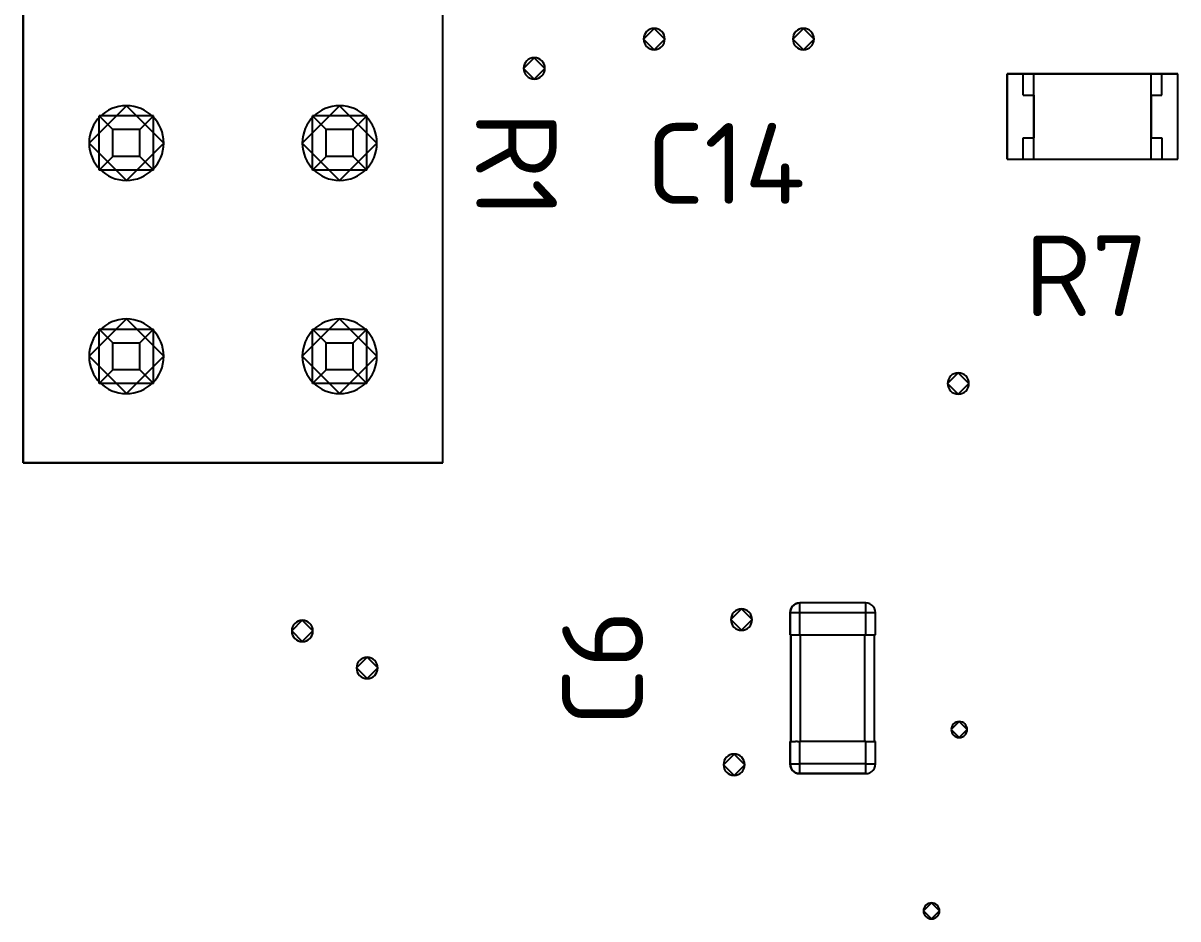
# Model space of a CAD drawing. Header units: inches. Extents: x 5 to 589, y -420 to -5.
# Drawn here: x 99.65 to 121.31, y -122.46 to -105.65 of the extents above; entities that cross this region are included whole.
import ezdxf

# ---------------------------------------------------------------- set-up
doc = ezdxf.new("R2010")
doc.units = ezdxf.units.IN
doc.header["$MEASUREMENT"] = 0
doc.styles.add('ISOCPEUR0', font='isocpeur.ttf', dxfattribs={"height": 2.87999})

msp = doc.modelspace()

# ---------------------------------------------------------------- linework, layer by layer
at = {"color": 7, "true_color": 0xffffff}
for p, q in [((99.645, -101.904), (99.645, -113.904)), ((99.645, -113.904), (99.645, -101.904)), ((107.519, -113.904), (107.519, -101.904)), ((107.519, -113.904), (107.519, -101.904)), ((118.107, -106.604), (118.107, -108.204)), ((118.407, -106.604), (118.107, -106.604)), ((118.107, -108.204), (118.107, -106.604)), ((118.107, -106.604), (118.407, -106.604)), ((118.607, -106.604), (118.407, -106.604)), ((118.407, -106.604), (121.007, -106.604)), ((118.407, -107.004), (118.407, -106.604)), ((120.807, -106.604), (118.607, -106.604)), ((118.607, -106.604), (120.807, -106.604)), ((118.607, -108.204), (118.607, -106.604)), ((121.007, -106.604), (120.807, -106.604)), ((120.807, -108.204), (120.807, -106.604)), ((121.307, -106.604), (121.007, -106.604)), ((121.007, -107.004), (121.007, -106.604)), ((121.007, -106.604), (121.307, -106.604)), ((121.307, -108.204), (121.307, -106.604)), ((121.307, -108.204), (121.307, -106.604)), ((118.407, -107.004), (118.607, -107.004)), ((118.607, -107.004), (118.607, -107.804)), ((120.807, -107.004), (121.007, -107.004)), ((120.807, -107.004), (120.807, -107.804)), ((101.075, -108.412), (101.075, -107.396)), ((101.329, -107.65), (101.075, -107.396)), ((102.091, -107.396), (101.075, -107.396)), ((101.837, -107.65), (102.091, -107.396)), ((102.091, -108.412), (102.091, -107.396)), ((105.329, -107.65), (105.075, -107.396)), ((106.091, -107.396), (105.075, -107.396)), ((105.075, -108.412), (105.075, -107.396)), ((105.837, -107.65), (106.091, -107.396)), ((106.091, -108.412), (106.091, -107.396)), ((101.329, -108.158), (101.329, -107.65)), ((101.837, -107.65), (101.329, -107.65)), ((101.837, -108.158), (101.837, -107.65)), ((105.329, -108.158), (105.329, -107.65)), ((105.837, -107.65), (105.329, -107.65)), ((105.837, -108.158), (105.837, -107.65)), ((118.407, -107.804), (118.607, -107.804)), ((118.407, -108.204), (118.407, -107.804)), ((120.807, -107.804), (121.007, -107.804)), ((121.007, -107.804), (121.007, -108.204)), ((101.075, -108.412), (101.329, -108.158)), ((101.837, -108.158), (101.329, -108.158)), ((102.091, -108.412), (101.837, -108.158)), ((105.075, -108.412), (105.329, -108.158)), ((105.837, -108.158), (105.329, -108.158)), ((106.091, -108.412), (105.837, -108.158)), ((118.107, -108.204), (118.407, -108.204)), ((118.107, -108.204), (118.407, -108.204)), ((118.407, -108.204), (118.607, -108.204)), ((118.407, -108.204), (121.007, -108.204)), ((118.607, -108.204), (120.807, -108.204)), ((118.607, -108.204), (120.807, -108.204)), ((120.807, -108.204), (121.007, -108.204)), ((121.007, -108.204), (121.307, -108.204)), ((121.007, -108.204), (121.307, -108.204)), ((102.091, -108.412), (101.075, -108.412)), ((106.091, -108.412), (105.075, -108.412)), ((101.075, -112.412), (101.075, -111.396)), ((101.329, -111.65), (101.075, -111.396)), ((101.075, -111.396), (102.091, -111.396)), ((101.837, -111.65), (102.091, -111.396)), ((102.091, -112.412), (102.091, -111.396)), ((105.329, -111.65), (105.075, -111.396)), ((105.075, -111.396), (106.091, -111.396)), ((105.075, -112.412), (105.075, -111.396)), ((105.837, -111.65), (106.091, -111.396)), ((106.091, -112.412), (106.091, -111.396)), ((101.329, -112.158), (101.329, -111.65)), ((101.329, -111.65), (101.837, -111.65)), ((101.837, -112.158), (101.837, -111.65)), ((105.329, -111.65), (105.837, -111.65)), ((105.329, -112.158), (105.329, -111.65)), ((105.837, -112.158), (105.837, -111.65)), ((101.075, -112.412), (101.329, -112.158)), ((101.837, -112.158), (101.329, -112.158)), ((102.091, -112.412), (101.837, -112.158)), ((105.075, -112.412), (105.329, -112.158)), ((105.837, -112.158), (105.329, -112.158)), ((106.091, -112.412), (105.837, -112.158)), ((102.091, -112.412), (101.075, -112.412)), ((106.091, -112.412), (105.075, -112.412)), ((99.645, -113.904), (107.519, -113.904)), ((107.519, -113.904), (99.645, -113.904)), ((114.173, -116.536), (114.135, -116.548)), ((114.135, -116.548), (114.173, -116.536)), ((114.213, -116.53), (114.173, -116.536)), ((114.173, -116.536), (114.213, -116.53)), ((115.453, -116.53), (114.213, -116.53)), ((115.453, -116.53), (114.213, -116.53)), ((114.213, -116.536), (114.213, -116.53)), ((114.213, -116.548), (114.213, -116.536)), ((115.493, -116.536), (115.453, -116.53)), ((115.493, -116.536), (115.453, -116.53)), ((115.453, -116.536), (115.453, -116.53)), ((115.453, -116.548), (115.453, -116.536)), ((115.531, -116.548), (115.493, -116.536)), ((115.531, -116.548), (115.493, -116.536)), ((114.037, -116.67), (114.033, -116.71)), ((114.033, -116.71), (114.037, -116.67)), ((114.033, -116.71), (114.033, -117.13)), ((114.033, -117.13), (114.033, -116.71)), ((114.033, -116.71), (114.037, -116.71)), ((114.051, -116.632), (114.037, -116.67)), ((114.037, -116.67), (114.051, -116.632)), ((114.037, -116.71), (114.051, -116.71)), ((114.073, -116.598), (114.051, -116.632)), ((114.051, -116.632), (114.073, -116.598)), ((114.051, -116.71), (114.073, -116.71)), ((114.101, -116.57), (114.073, -116.598)), ((114.073, -116.598), (114.101, -116.57)), ((114.073, -116.71), (114.101, -116.71)), ((114.135, -116.548), (114.101, -116.57)), ((114.101, -116.57), (114.135, -116.548)), ((114.101, -116.71), (114.135, -116.71)), ((114.135, -116.71), (114.173, -116.71)), ((114.173, -116.71), (114.213, -116.71)), ((114.213, -116.57), (114.213, -116.548)), ((114.213, -116.598), (114.213, -116.57)), ((114.213, -116.632), (114.213, -116.598)), ((114.213, -116.67), (114.213, -116.632)), ((114.213, -116.71), (114.213, -116.67)), ((114.213, -117.13), (114.213, -116.71)), ((114.213, -116.71), (115.453, -116.71)), ((115.453, -116.57), (115.453, -116.548)), ((115.453, -116.598), (115.453, -116.57)), ((115.453, -116.632), (115.453, -116.598)), ((115.453, -116.67), (115.453, -116.632)), ((115.453, -116.71), (115.453, -116.67)), ((115.453, -117.13), (115.453, -116.71)), ((115.453, -116.71), (115.493, -116.71)), ((115.493, -116.71), (115.531, -116.71)), ((115.565, -116.57), (115.531, -116.548)), ((115.565, -116.57), (115.531, -116.548)), ((115.531, -116.71), (115.565, -116.71)), ((115.593, -116.598), (115.565, -116.57)), ((115.593, -116.598), (115.565, -116.57)), ((115.565, -116.71), (115.593, -116.71)), ((115.615, -116.632), (115.593, -116.598)), ((115.615, -116.632), (115.593, -116.598)), ((115.593, -116.71), (115.615, -116.71)), ((115.629, -116.67), (115.615, -116.632)), ((115.629, -116.67), (115.615, -116.632)), ((115.615, -116.71), (115.629, -116.71)), ((115.633, -116.71), (115.629, -116.67)), ((115.633, -116.71), (115.629, -116.67)), ((115.629, -116.71), (115.633, -116.71)), ((115.633, -117.13), (115.633, -116.71)), ((115.633, -117.13), (115.633, -116.71)), ((114.033, -117.13), (114.049, -117.13)), ((114.033, -117.13), (114.037, -117.13)), ((114.037, -117.13), (114.051, -117.13)), ((114.049, -117.13), (114.049, -119.13)), ((114.049, -119.13), (114.049, -117.13)), ((114.051, -117.13), (114.073, -117.13)), ((114.073, -117.13), (114.101, -117.13)), ((114.101, -117.13), (114.135, -117.13)), ((114.135, -117.13), (114.173, -117.13)), ((114.173, -117.13), (114.213, -117.13)), ((114.213, -117.13), (115.453, -117.13)), ((114.229, -119.13), (114.229, -117.13)), ((115.437, -119.13), (115.437, -117.13)), ((115.453, -117.13), (115.493, -117.13)), ((115.493, -117.13), (115.531, -117.13)), ((115.531, -117.13), (115.565, -117.13)), ((115.565, -117.13), (115.593, -117.13)), ((115.593, -117.13), (115.615, -117.13)), ((115.615, -117.13), (115.629, -117.13)), ((115.617, -119.13), (115.617, -117.13)), ((115.617, -117.13), (115.633, -117.13)), ((115.617, -119.13), (115.617, -117.13)), ((115.629, -117.13), (115.633, -117.13)), ((114.049, -119.13), (114.033, -119.13)), ((114.033, -119.13), (114.033, -119.55)), ((114.033, -119.13), (114.037, -119.13)), ((114.033, -119.55), (114.033, -119.13)), ((114.037, -119.13), (114.051, -119.13)), ((114.051, -119.13), (114.073, -119.13)), ((114.073, -119.13), (114.101, -119.13)), ((114.101, -119.13), (114.135, -119.13)), ((114.173, -119.13), (114.135, -119.13)), ((114.173, -119.13), (114.213, -119.13)), ((115.453, -119.13), (114.213, -119.13)), ((114.213, -119.55), (114.213, -119.13)), ((115.453, -119.13), (115.493, -119.13)), ((115.453, -119.55), (115.453, -119.13)), ((115.493, -119.13), (115.531, -119.13)), ((115.531, -119.13), (115.565, -119.13)), ((115.565, -119.13), (115.593, -119.13)), ((115.593, -119.13), (115.615, -119.13)), ((115.615, -119.13), (115.629, -119.13)), ((115.633, -119.13), (115.617, -119.13)), ((115.629, -119.13), (115.633, -119.13)), ((115.633, -119.55), (115.633, -119.13)), ((115.633, -119.55), (115.633, -119.13)), ((114.033, -119.55), (114.037, -119.592)), ((114.037, -119.592), (114.033, -119.55)), ((114.033, -119.55), (114.037, -119.55)), ((114.037, -119.55), (114.051, -119.55)), ((114.051, -119.55), (114.073, -119.55)), ((114.073, -119.55), (114.101, -119.55)), ((114.101, -119.55), (114.135, -119.55)), ((114.135, -119.55), (114.173, -119.55)), ((114.173, -119.55), (114.213, -119.55)), ((114.213, -119.592), (114.213, -119.55)), ((115.453, -119.55), (114.213, -119.55)), ((115.453, -119.55), (115.493, -119.55)), ((115.453, -119.592), (115.453, -119.55)), ((115.493, -119.55), (115.531, -119.55)), ((115.531, -119.55), (115.565, -119.55)), ((115.565, -119.55), (115.593, -119.55)), ((115.593, -119.55), (115.615, -119.55)), ((115.615, -119.55), (115.629, -119.55)), ((115.629, -119.592), (115.633, -119.55)), ((115.629, -119.592), (115.633, -119.55)), ((115.629, -119.55), (115.633, -119.55)), ((114.037, -119.592), (114.051, -119.63)), ((114.051, -119.63), (114.037, -119.592)), ((114.051, -119.63), (114.073, -119.664)), ((114.073, -119.664), (114.051, -119.63)), ((114.073, -119.664), (114.101, -119.692)), ((114.101, -119.692), (114.073, -119.664)), ((114.101, -119.692), (114.135, -119.714)), ((114.135, -119.714), (114.101, -119.692)), ((114.135, -119.714), (114.173, -119.726)), ((114.173, -119.726), (114.135, -119.714)), ((114.173, -119.726), (114.213, -119.73)), ((114.213, -119.73), (114.173, -119.726)), ((114.213, -119.63), (114.213, -119.592)), ((114.213, -119.664), (114.213, -119.63)), ((114.213, -119.692), (114.213, -119.664)), ((114.213, -119.714), (114.213, -119.692)), ((114.213, -119.726), (114.213, -119.714)), ((114.213, -119.73), (114.213, -119.726)), ((114.213, -119.73), (115.453, -119.73)), ((115.453, -119.73), (114.213, -119.73)), ((115.453, -119.63), (115.453, -119.592)), ((115.453, -119.664), (115.453, -119.63)), ((115.453, -119.692), (115.453, -119.664)), ((115.453, -119.714), (115.453, -119.692)), ((115.453, -119.726), (115.453, -119.714)), ((115.453, -119.73), (115.493, -119.726)), ((115.453, -119.73), (115.493, -119.726)), ((115.453, -119.73), (115.453, -119.726)), ((115.493, -119.726), (115.531, -119.714)), ((115.493, -119.726), (115.531, -119.714)), ((115.531, -119.714), (115.565, -119.692)), ((115.531, -119.714), (115.565, -119.692)), ((115.565, -119.692), (115.593, -119.664)), ((115.565, -119.692), (115.593, -119.664)), ((115.593, -119.664), (115.615, -119.63)), ((115.593, -119.664), (115.615, -119.63)), ((115.615, -119.63), (115.629, -119.592)), ((115.615, -119.63), (115.629, -119.592))]:
    msp.add_line(p, q, dxfattribs=at)
at = {"color": 18, "true_color": 0x000000}
for p, q in [((99.645, -101.904), (99.645, -113.904)), ((99.645, -113.904), (99.645, -101.904)), ((107.519, -113.904), (107.519, -101.904)), ((107.519, -113.904), (107.519, -101.904)), ((111.483, -105.754), (111.283, -105.954)), ((111.683, -105.954), (111.483, -105.754)), ((114.283, -105.754), (114.083, -105.954)), ((114.483, -105.954), (114.283, -105.754)), ((111.283, -105.954), (111.483, -106.154)), ((111.483, -106.154), (111.683, -105.954)), ((114.083, -105.954), (114.283, -106.154)), ((114.283, -106.154), (114.483, -105.954)), ((109.233, -106.304), (109.033, -106.504)), ((109.433, -106.504), (109.233, -106.304)), ((109.033, -106.504), (109.233, -106.704)), ((109.233, -106.704), (109.433, -106.504)), ((118.107, -106.604), (118.107, -108.204)), ((118.407, -106.604), (118.107, -106.604)), ((118.107, -108.204), (118.107, -106.604)), ((118.107, -106.604), (118.407, -106.604)), ((118.607, -106.604), (118.407, -106.604)), ((118.407, -106.604), (121.007, -106.604)), ((118.407, -107.004), (118.407, -106.604)), ((120.807, -106.604), (118.607, -106.604)), ((118.607, -106.604), (120.807, -106.604)), ((118.607, -108.204), (118.607, -106.604)), ((121.007, -106.604), (120.807, -106.604)), ((120.807, -108.204), (120.807, -106.604)), ((121.307, -106.604), (121.007, -106.604)), ((121.007, -107.004), (121.007, -106.604)), ((121.007, -106.604), (121.307, -106.604)), ((121.307, -108.204), (121.307, -106.604)), ((121.307, -108.204), (121.307, -106.604)), ((118.407, -107.004), (118.607, -107.004)), ((118.607, -107.004), (118.607, -107.804)), ((120.807, -107.004), (121.007, -107.004)), ((120.807, -107.004), (120.807, -107.804)), ((101.583, -107.204), (100.883, -107.904)), ((102.283, -107.904), (101.583, -107.204)), ((105.583, -107.204), (104.883, -107.904)), ((106.283, -107.904), (105.583, -107.204)), ((101.075, -108.412), (101.075, -107.396)), ((101.329, -107.65), (101.075, -107.396)), ((102.091, -107.396), (101.075, -107.396)), ((101.837, -107.65), (102.091, -107.396)), ((102.091, -108.412), (102.091, -107.396)), ((105.329, -107.65), (105.075, -107.396)), ((106.091, -107.396), (105.075, -107.396)), ((105.075, -108.412), (105.075, -107.396)), ((105.837, -107.65), (106.091, -107.396)), ((106.091, -108.412), (106.091, -107.396)), ((101.329, -108.158), (101.329, -107.65)), ((101.837, -107.65), (101.329, -107.65)), ((101.837, -108.158), (101.837, -107.65)), ((105.329, -108.158), (105.329, -107.65)), ((105.837, -107.65), (105.329, -107.65)), ((105.837, -108.158), (105.837, -107.65)), ((118.407, -107.804), (118.607, -107.804)), ((118.407, -108.204), (118.407, -107.804)), ((120.807, -107.804), (121.007, -107.804)), ((121.007, -107.804), (121.007, -108.204)), ((100.883, -107.904), (101.583, -108.604)), ((101.583, -108.604), (102.283, -107.904)), ((104.883, -107.904), (105.583, -108.604)), ((105.583, -108.604), (106.283, -107.904)), ((101.075, -108.412), (101.329, -108.158)), ((101.837, -108.158), (101.329, -108.158)), ((102.091, -108.412), (101.837, -108.158)), ((105.075, -108.412), (105.329, -108.158)), ((105.837, -108.158), (105.329, -108.158)), ((106.091, -108.412), (105.837, -108.158)), ((118.107, -108.204), (118.407, -108.204)), ((118.107, -108.204), (118.407, -108.204)), ((118.407, -108.204), (118.607, -108.204)), ((118.407, -108.204), (121.007, -108.204)), ((118.607, -108.204), (120.807, -108.204)), ((118.607, -108.204), (120.807, -108.204)), ((120.807, -108.204), (121.007, -108.204)), ((121.007, -108.204), (121.307, -108.204)), ((121.007, -108.204), (121.307, -108.204)), ((102.091, -108.412), (101.075, -108.412)), ((106.091, -108.412), (105.075, -108.412)), ((101.583, -111.204), (100.883, -111.904)), ((102.283, -111.904), (101.583, -111.204)), ((105.583, -111.204), (104.883, -111.904)), ((106.283, -111.904), (105.583, -111.204)), ((101.075, -112.412), (101.075, -111.396)), ((101.329, -111.65), (101.075, -111.396)), ((101.075, -111.396), (102.091, -111.396)), ((101.837, -111.65), (102.091, -111.396)), ((102.091, -112.412), (102.091, -111.396)), ((105.329, -111.65), (105.075, -111.396)), ((105.075, -111.396), (106.091, -111.396)), ((105.075, -112.412), (105.075, -111.396)), ((105.837, -111.65), (106.091, -111.396)), ((106.091, -112.412), (106.091, -111.396)), ((101.329, -112.158), (101.329, -111.65)), ((101.329, -111.65), (101.837, -111.65)), ((101.837, -112.158), (101.837, -111.65)), ((105.329, -111.65), (105.837, -111.65)), ((105.329, -112.158), (105.329, -111.65)), ((105.837, -112.158), (105.837, -111.65)), ((100.883, -111.904), (101.583, -112.604)), ((101.583, -112.604), (102.283, -111.904)), ((104.883, -111.904), (105.583, -112.604)), ((105.583, -112.604), (106.283, -111.904)), ((101.075, -112.412), (101.329, -112.158)), ((101.837, -112.158), (101.329, -112.158)), ((102.091, -112.412), (101.837, -112.158)), ((105.075, -112.412), (105.329, -112.158)), ((105.837, -112.158), (105.329, -112.158)), ((106.091, -112.412), (105.837, -112.158)), ((102.091, -112.412), (101.075, -112.412)), ((106.091, -112.412), (105.075, -112.412)), ((117.187, -112.214), (116.987, -112.414)), ((116.987, -112.414), (117.187, -112.614)), ((117.387, -112.414), (117.187, -112.214)), ((117.187, -112.614), (117.387, -112.414)), ((99.645, -113.904), (107.519, -113.904)), ((107.519, -113.904), (99.645, -113.904)), ((114.173, -116.536), (114.135, -116.548)), ((114.135, -116.548), (114.173, -116.536)), ((114.213, -116.53), (114.173, -116.536)), ((114.173, -116.536), (114.213, -116.53)), ((115.453, -116.53), (114.213, -116.53)), ((115.453, -116.53), (114.213, -116.53)), ((114.213, -116.536), (114.213, -116.53)), ((114.213, -116.548), (114.213, -116.536)), ((115.493, -116.536), (115.453, -116.53)), ((115.493, -116.536), (115.453, -116.53)), ((115.453, -116.536), (115.453, -116.53)), ((115.453, -116.548), (115.453, -116.536)), ((115.531, -116.548), (115.493, -116.536)), ((115.531, -116.548), (115.493, -116.536)), ((113.121, -116.642), (112.921, -116.842)), ((113.321, -116.842), (113.121, -116.642)), ((114.037, -116.67), (114.033, -116.71)), ((114.033, -116.71), (114.037, -116.67)), ((114.033, -116.71), (114.033, -117.13)), ((114.033, -117.13), (114.033, -116.71)), ((114.033, -116.71), (114.037, -116.71)), ((114.051, -116.632), (114.037, -116.67)), ((114.037, -116.67), (114.051, -116.632)), ((114.037, -116.71), (114.051, -116.71)), ((114.073, -116.598), (114.051, -116.632)), ((114.051, -116.632), (114.073, -116.598)), ((114.051, -116.71), (114.073, -116.71)), ((114.101, -116.57), (114.073, -116.598)), ((114.073, -116.598), (114.101, -116.57)), ((114.073, -116.71), (114.101, -116.71)), ((114.135, -116.548), (114.101, -116.57)), ((114.101, -116.57), (114.135, -116.548)), ((114.101, -116.71), (114.135, -116.71)), ((114.135, -116.71), (114.173, -116.71)), ((114.173, -116.71), (114.213, -116.71)), ((114.213, -116.57), (114.213, -116.548)), ((114.213, -116.598), (114.213, -116.57)), ((114.213, -116.632), (114.213, -116.598)), ((114.213, -116.67), (114.213, -116.632)), ((114.213, -116.71), (114.213, -116.67)), ((114.213, -117.13), (114.213, -116.71)), ((114.213, -116.71), (115.453, -116.71)), ((115.453, -116.57), (115.453, -116.548)), ((115.453, -116.598), (115.453, -116.57)), ((115.453, -116.632), (115.453, -116.598)), ((115.453, -116.67), (115.453, -116.632)), ((115.453, -116.71), (115.453, -116.67)), ((115.453, -117.13), (115.453, -116.71)), ((115.453, -116.71), (115.493, -116.71)), ((115.493, -116.71), (115.531, -116.71)), ((115.565, -116.57), (115.531, -116.548)), ((115.565, -116.57), (115.531, -116.548)), ((115.531, -116.71), (115.565, -116.71)), ((115.593, -116.598), (115.565, -116.57)), ((115.593, -116.598), (115.565, -116.57)), ((115.565, -116.71), (115.593, -116.71)), ((115.615, -116.632), (115.593, -116.598)), ((115.615, -116.632), (115.593, -116.598)), ((115.593, -116.71), (115.615, -116.71)), ((115.629, -116.67), (115.615, -116.632)), ((115.629, -116.67), (115.615, -116.632)), ((115.615, -116.71), (115.629, -116.71)), ((115.633, -116.71), (115.629, -116.67)), ((115.633, -116.71), (115.629, -116.67)), ((115.629, -116.71), (115.633, -116.71)), ((115.633, -117.13), (115.633, -116.71)), ((115.633, -117.13), (115.633, -116.71)), ((104.883, -116.854), (104.683, -117.054)), ((105.083, -117.054), (104.883, -116.854)), ((112.921, -116.842), (113.121, -117.042)), ((113.121, -117.042), (113.321, -116.842)), ((104.683, -117.054), (104.883, -117.254)), ((104.883, -117.254), (105.083, -117.054)), ((114.033, -117.13), (114.049, -117.13)), ((114.033, -117.13), (114.037, -117.13)), ((114.037, -117.13), (114.051, -117.13)), ((114.049, -117.13), (114.049, -119.13)), ((114.049, -119.13), (114.049, -117.13)), ((114.051, -117.13), (114.073, -117.13)), ((114.073, -117.13), (114.101, -117.13)), ((114.101, -117.13), (114.135, -117.13)), ((114.135, -117.13), (114.173, -117.13)), ((114.173, -117.13), (114.213, -117.13)), ((114.213, -117.13), (115.453, -117.13)), ((114.229, -119.13), (114.229, -117.13)), ((115.437, -119.13), (115.437, -117.13)), ((115.453, -117.13), (115.493, -117.13)), ((115.493, -117.13), (115.531, -117.13)), ((115.531, -117.13), (115.565, -117.13)), ((115.565, -117.13), (115.593, -117.13)), ((115.593, -117.13), (115.615, -117.13)), ((115.615, -117.13), (115.629, -117.13)), ((115.617, -119.13), (115.617, -117.13)), ((115.617, -117.13), (115.633, -117.13)), ((115.617, -119.13), (115.617, -117.13)), ((115.629, -117.13), (115.633, -117.13)), ((106.099, -117.549), (105.899, -117.749)), ((106.299, -117.749), (106.099, -117.549)), ((105.899, -117.749), (106.099, -117.949)), ((106.099, -117.949), (106.299, -117.749)), ((117.206, -118.754), (117.056, -118.904)), ((117.056, -118.904), (117.206, -119.054)), ((117.356, -118.904), (117.206, -118.754)), ((117.206, -119.054), (117.356, -118.904)), ((114.049, -119.13), (114.033, -119.13)), ((114.033, -119.13), (114.033, -119.55)), ((114.033, -119.13), (114.037, -119.13)), ((114.033, -119.55), (114.033, -119.13)), ((114.037, -119.13), (114.051, -119.13)), ((114.051, -119.13), (114.073, -119.13)), ((114.073, -119.13), (114.101, -119.13)), ((114.101, -119.13), (114.135, -119.13)), ((114.173, -119.13), (114.135, -119.13)), ((114.173, -119.13), (114.213, -119.13)), ((115.453, -119.13), (114.213, -119.13)), ((114.213, -119.55), (114.213, -119.13)), ((115.453, -119.13), (115.493, -119.13)), ((115.453, -119.55), (115.453, -119.13)), ((115.493, -119.13), (115.531, -119.13)), ((115.531, -119.13), (115.565, -119.13)), ((115.565, -119.13), (115.593, -119.13)), ((115.593, -119.13), (115.615, -119.13)), ((115.615, -119.13), (115.629, -119.13)), ((115.633, -119.13), (115.617, -119.13)), ((115.629, -119.13), (115.633, -119.13)), ((115.633, -119.55), (115.633, -119.13)), ((115.633, -119.55), (115.633, -119.13)), ((112.983, -119.364), (112.783, -119.564)), ((112.783, -119.564), (112.983, -119.764)), ((113.183, -119.564), (112.983, -119.364)), ((112.983, -119.764), (113.183, -119.564)), ((114.033, -119.55), (114.037, -119.592)), ((114.037, -119.592), (114.033, -119.55)), ((114.033, -119.55), (114.037, -119.55)), ((114.037, -119.55), (114.051, -119.55)), ((114.051, -119.55), (114.073, -119.55)), ((114.073, -119.55), (114.101, -119.55)), ((114.101, -119.55), (114.135, -119.55)), ((114.135, -119.55), (114.173, -119.55)), ((114.173, -119.55), (114.213, -119.55)), ((114.213, -119.592), (114.213, -119.55)), ((115.453, -119.55), (114.213, -119.55)), ((115.453, -119.55), (115.493, -119.55)), ((115.453, -119.592), (115.453, -119.55)), ((115.493, -119.55), (115.531, -119.55)), ((115.531, -119.55), (115.565, -119.55)), ((115.565, -119.55), (115.593, -119.55)), ((115.593, -119.55), (115.615, -119.55)), ((115.615, -119.55), (115.629, -119.55)), ((115.629, -119.592), (115.633, -119.55)), ((115.629, -119.592), (115.633, -119.55)), ((115.629, -119.55), (115.633, -119.55)), ((114.037, -119.592), (114.051, -119.63)), ((114.051, -119.63), (114.037, -119.592)), ((114.051, -119.63), (114.073, -119.664)), ((114.073, -119.664), (114.051, -119.63)), ((114.073, -119.664), (114.101, -119.692)), ((114.101, -119.692), (114.073, -119.664)), ((114.101, -119.692), (114.135, -119.714)), ((114.135, -119.714), (114.101, -119.692)), ((114.135, -119.714), (114.173, -119.726)), ((114.173, -119.726), (114.135, -119.714)), ((114.173, -119.726), (114.213, -119.73)), ((114.213, -119.73), (114.173, -119.726)), ((114.213, -119.63), (114.213, -119.592)), ((114.213, -119.664), (114.213, -119.63)), ((114.213, -119.692), (114.213, -119.664)), ((114.213, -119.714), (114.213, -119.692)), ((114.213, -119.726), (114.213, -119.714)), ((114.213, -119.73), (114.213, -119.726)), ((114.213, -119.73), (115.453, -119.73)), ((115.453, -119.73), (114.213, -119.73)), ((115.453, -119.63), (115.453, -119.592)), ((115.453, -119.664), (115.453, -119.63)), ((115.453, -119.692), (115.453, -119.664)), ((115.453, -119.714), (115.453, -119.692)), ((115.453, -119.726), (115.453, -119.714)), ((115.453, -119.73), (115.493, -119.726)), ((115.453, -119.73), (115.493, -119.726)), ((115.453, -119.73), (115.453, -119.726)), ((115.493, -119.726), (115.531, -119.714)), ((115.493, -119.726), (115.531, -119.714)), ((115.531, -119.714), (115.565, -119.692)), ((115.531, -119.714), (115.565, -119.692)), ((115.565, -119.692), (115.593, -119.664)), ((115.565, -119.692), (115.593, -119.664)), ((115.593, -119.664), (115.615, -119.63)), ((115.593, -119.664), (115.615, -119.63)), ((115.615, -119.63), (115.629, -119.592)), ((115.615, -119.63), (115.629, -119.592)), ((116.685, -122.156), (116.535, -122.306)), ((116.835, -122.306), (116.685, -122.156)), ((116.535, -122.306), (116.685, -122.456)), ((116.685, -122.456), (116.835, -122.306))]:
    msp.add_line(p, q, dxfattribs=at)
for centre, radius, start, end in [((111.483, -105.954), 0.2, 90, 180), ((111.483, -105.954), 0.2, 0, 90), ((114.283, -105.954), 0.2, 90, 180), ((114.283, -105.954), 0.2, 0, 90), ((111.483, -105.954), 0.2, 180, 270), ((111.483, -105.954), 0.2, 270, 0), ((114.283, -105.954), 0.2, 180, 270), ((114.283, -105.954), 0.2, 270, 0), ((109.233, -106.504), 0.2, 90, 180), ((109.233, -106.504), 0.2, 0, 90), ((109.233, -106.504), 0.2, 180, 270), ((109.233, -106.504), 0.2, 270, 0), ((101.583, -107.904), 0.7, 90, 180), ((101.583, -107.904), 0.7, 0, 90), ((105.583, -107.904), 0.7, 90, 180), ((105.583, -107.904), 0.7, 0, 90), ((101.583, -107.904), 0.7, 180, 270), ((101.583, -107.904), 0.7, 270, 0), ((105.583, -107.904), 0.7, 180, 270), ((105.583, -107.904), 0.7, 270, 0), ((101.583, -111.904), 0.7, 90, 180), ((101.583, -111.904), 0.7, 0, 90), ((105.583, -111.904), 0.7, 90, 180), ((105.583, -111.904), 0.7, 0, 90), ((101.583, -111.904), 0.7, 180, 270), ((101.583, -111.904), 0.7, 270, 0), ((105.583, -111.904), 0.7, 180, 270), ((105.583, -111.904), 0.7, 270, 0), ((117.187, -112.414), 0.2, 90, 180), ((117.187, -112.414), 0.2, 180, 270), ((117.187, -112.414), 0.2, 0, 90), ((117.187, -112.414), 0.2, 270, 0), ((113.121, -116.842), 0.2, 90, 180), ((113.121, -116.842), 0.2, 0, 90), ((104.883, -117.054), 0.2, 90, 180), ((104.883, -117.054), 0.2, 0, 90), ((113.121, -116.842), 0.2, 180, 270), ((113.121, -116.842), 0.2, 270, 0), ((104.883, -117.054), 0.2, 180, 270), ((104.883, -117.054), 0.2, 270, 0), ((106.099, -117.749), 0.2, 90, 180), ((106.099, -117.749), 0.2, 0, 90), ((106.099, -117.749), 0.2, 180, 270), ((106.099, -117.749), 0.2, 270, 0), ((117.206, -118.904), 0.15, 90, 180), ((117.206, -118.904), 0.15, 180, 270), ((117.206, -118.904), 0.15, 0, 90), ((117.206, -118.904), 0.15, 270, 0), ((112.983, -119.564), 0.2, 90, 180), ((112.983, -119.564), 0.2, 180, 270), ((112.983, -119.564), 0.2, 0, 90), ((112.983, -119.564), 0.2, 270, 0), ((116.685, -122.306), 0.15, 90, 180), ((116.685, -122.306), 0.15, 0, 90), ((116.685, -122.306), 0.15, 180, 270), ((116.685, -122.306), 0.15, 270, 0)]:
    msp.add_arc(centre, radius, start, end, dxfattribs=at)

# ---------------------------------------------------------------- texts
at = {"color": 18, "true_color": 0x000000, "style": 'ISOCPEUR0'}
for s, rotation, p in [('R1', -90, (108.142, -107.314)), ('C6', 90, (111.274, -118.848))]:
    msp.add_text(s, height=1.5158, rotation=rotation, dxfattribs=at).set_placement(p)
for s, p in [('C14', (111.331, -109.045)), ('R7', (118.433, -111.149))]:
    msp.add_text(s, height=1.5158, dxfattribs=at).set_placement(p)

doc.saveas('drawing.dxf')
